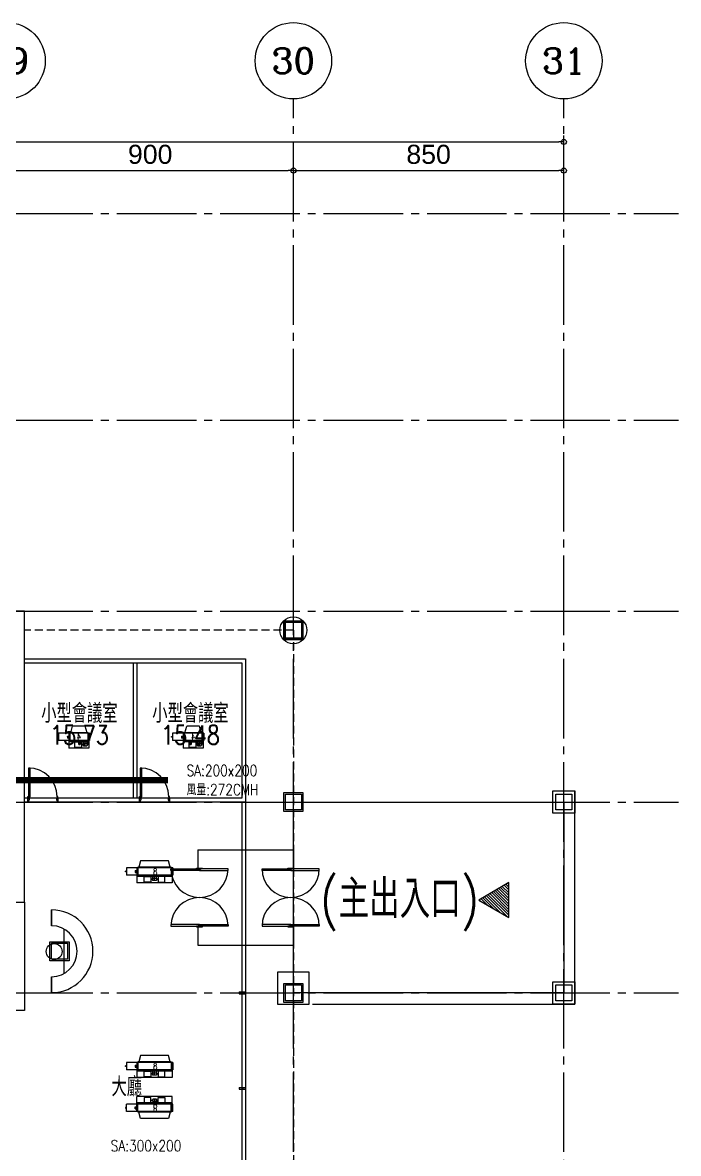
# Model space of a CAD drawing. Extents: x -18489 to 195597, y -1599 to 112111.
# Drawn here: x 25309 to 27370, y 16446 to 20000 of the extents above; entities that cross this region are included whole.
import ezdxf
from ezdxf.enums import TextEntityAlignment as Align

# ---------------------------------------------------------------- set-up
doc = ezdxf.new("R2010")
doc.units = 0
doc.header["$LTSCALE"] = 100
doc.linetypes.add('X-N-FAB-L10$0$COL-CEN-LIN', pattern=[3.25, 2.5, -0.25, 0.25, -0.25])
doc.linetypes.add('X-N-FAB-L10$0$HIDDEN', pattern=[0.375, 0.25, -0.125])
doc.layers.add('188K-SM-03-F10-MECH-EQ-Y2257103$0$0-AHU-SA', color=5, linetype='Continuous', lineweight=0)
for name, color, linetype in [('188K-SM-03-F10-MECH-EQ-Y2257103$0$00_AC_01_設備', 2, 'Continuous'), ('188K-SM-03-F10-MECH-EQ-Y2257103$0$M-DETL-03', 3, 'Continuous'), ('X-N-FAB-L10$0$0-MC', 8, 'Continuous'), ('X-N-FAB-L10$0$0-NC', 8, 'Continuous'), ('X-N-FAB-L10$0$08', 8, 'Continuous'), ('X-N-FAB-L10$0$A-BLOCK', 8, 'Continuous'), ('X-N-FAB-L10$0$A-WALL-IN', 8, 'Continuous'), ('X-N-FAB-L10$0$BLOCK', 8, 'Continuous'), ('X-N-FAB-L10$0$CCL', 8, 'X-N-FAB-L10$0$COL-CEN-LIN'), ('X-N-FAB-L10$0$COL-S', 8, 'Continuous'), ('X-N-FAB-L10$0$DIM', 8, 'Continuous'), ('X-N-FAB-L10$0$DOOR', 8, 'Continuous'), ('X-N-FAB-L10$0$TXT-CODE', 8, 'Continuous'), ('X-N-FAB-L10$0$WALL-RC', 8, 'Continuous'), ('X-N-FAB-L10$0$WIN-S', 8, 'Continuous')]:
    doc.layers.add(name, color=color, linetype=linetype)
doc.styles.add('188K-SM-03-F10-MECH-EQ-Y2257103$0$CHINESET', font='simplex.shx', dxfattribs={"width": 0.8, "bigfont": 'chineset.shx'})
doc.styles.add('188K-SM-03-F10-MECH-EQ-Y2257103$0$STDTEXT', font='complex.shx', dxfattribs={"bigfont": 'chineset.shx'})
doc.styles.add('X-N-FAB-L10$0$CHINA', font='simplex.shx', dxfattribs={"width": 0.75, "bigfont": 'chineset.shx'})
doc.styles.add('X-N-FAB-L10$0$COL-NUM', font='romanc')
doc.styles.add('X-N-FAB-L10$0$DimStyUse', font='romans.shx', dxfattribs={"width": 0.7})
doc.styles.add('X-N-FAB-L10$0$Gen-Text', font='arial.ttf', dxfattribs={"height": 2.5})
doc.dimstyles.new('X-N-FAB-L10$0$cirl', dxfattribs={"dimtxt": 200, "dimasz": 50, "dimexe": 50, "dimexo": 0, "dimgap": 20, "dimtad": 1, "dimdsep": 46, "dimtxsty": 'X-N-FAB-L10$0$DimStyUse', "dimblk": 'X-N-FAB-L10$0$_Origin', "dimcen": 10, "dimdle": 50, "dimclrt": 2, "dimazin": 0, "dimtfac": 1, "dimtix": 1, "dimtmove": 2, "dimatfit": 3, "dimfxl": 10, "dimtolj": 1, "dimarcsym": 0})

# ---------------------------------------------------------------- blocks, each defined once
blk = doc.blocks.new('188K-SM-03-F10-MECH-EQ-Y2257103$0$00_AC_FC_800')
at = {"layer": '188K-SM-03-F10-MECH-EQ-Y2257103$0$00_AC_01_設備'}
h = blk.add_hatch(dxfattribs=at)
h.set_pattern_fill('ANSI31', color=3, scale=0.01, angle=45, style=0)
h.set_pattern_definition([(270.00000491, (-14689.678363, 2532.36405), (-0.03175, -2.72e-09), [])])
h.paths.add_polyline_path([(59.1, -36.9), (58.4, -36.9), (58.4, -36.7), (59.1, -36.7)])
at = {"layer": '188K-SM-03-F10-MECH-EQ-Y2257103$0$00_AC_01_設備', "color": 3}
for p, q in [((-57.8, -22), (88.2, -22)), ((-57.8, -22), (-57.8, -45)), ((-55.5, -22), (-55.5, -69)), ((-52.5, -20), (52.5, -20)), ((-52.5, -22), (-52.5, -20)), ((-52.5, -22), (-52.5, -45)), ((52.5, -22), (52.5, -20)), ((52.5, -22), (52.5, -45)), ((55.5, -22), (55.5, -69)), ((60.5, -30.5), (55.5, -30.5)), ((60.5, -30.5), (55.5, -30.5)), ((60.5, -30.5), (55.5, -30.5)), ((57.3, -32.4), (55.5, -31.3)), ((57.1, -32.9), (55.5, -32)), ((57, -33.2), (55.5, -33.2)), ((57, -33.8), (55.5, -33.8)), ((57.1, -34.1), (55.5, -35)), ((57.3, -34.6), (55.5, -35.7)), ((57.5, -32), (57.5, -35)), ((60.5, -32), (57.5, -32)), ((60.5, -35), (57.5, -35)), ((58.4, -35), (58.4, -36.7)), ((58.5, -35), (58.5, -36.6)), ((59, -35), (59, -36.6)), ((59.1, -35), (59.1, -36.7)), ((59.8, -32), (59.8, -30.5)), ((59.8, -32), (59.8, -35)), ((59.8, -35), (59.8, -36.5)), ((60.5, -30.5), (60.5, -36.5)), ((60.5, -30.5), (60.5, -36.5)), ((60.5, -30.5), (60.5, -36.5)), ((60.5, -30.5), (60.5, -36.5)), ((88.2, -22), (88.2, -45)), ((88.2, -32.7), (91.2, -32.7)), ((88.2, -34.3), (91.2, -34.3)), ((-57.8, -45), (88.2, -45)), ((-55.5, -49), (55.5, -49)), ((-55.5, -69), (55.5, -69)), ((-32.5, -49), (-11.3, -49)), ((-32.5, -66.7), (-32.5, -49)), ((-11.3, -66.7), (-32.5, -66.7)), ((-11.3, -49), (-11.3, -66.7)), ((-11.3, -57.2), (-11.3, -57.7)), ((-6.2, -57.2), (-11.3, -57.2)), ((-11.3, -57.7), (-6.2, -57.7)), ((-5.7, -54.6), (-6.2, -54.6)), ((-6.2, -54.6), (-6.2, -60.5)), ((-6.2, -60.5), (-5.7, -60.5)), ((-5.7, -54.2), (-5.7, -49)), ((-5.7, -54.2), (-5.7, -60.9)), ((-5.7, -57.7), (-5.7, -57.2)), ((5.3, -53.8), (-5.3, -53.8)), ((-5.3, -61.3), (5.3, -61.3)), ((-0.2, -61.3), (-0.2, -49)), ((0.2, -61.3), (0.2, -49)), ((5.7, -54.2), (5.7, -49)), ((5.7, -60.9), (5.7, -54.2)), ((5.7, -54.6), (6.2, -54.6)), ((5.7, -57.7), (5.7, -57.2)), ((6.2, -60.5), (5.7, -60.5)), ((6.2, -54.6), (6.2, -60.5)), ((6.2, -57.2), (11.3, -57.2)), ((11.3, -57.7), (6.2, -57.7)), ((32.5, -49), (11.3, -49)), ((11.3, -49), (11.3, -66.7)), ((11.3, -57.2), (11.3, -57.7)), ((11.3, -66.7), (32.5, -66.7)), ((32.5, -66.7), (32.5, -49)), ((60.5, -36.5), (55.5, -36.5)), ((60.5, -36.5), (55.5, -36.5)), ((60.5, -36.5), (55.5, -36.5)), ((58.4, -36.6), (59.1, -36.6)), ((58.4, -36.7), (59.1, -36.7))]:
    blk.add_line(p, q, dxfattribs=at)
for points in [[(-49.4, -20), (-43.8, 0), (43.8, 0), (49.4, -20)], [(-53.4, -24.5), (-54.6, -24.5)], [(-54, -23.9), (-54, -25.1)], [(54.6, -24.5), (53.4, -24.5)], [(54, -23.9), (54, -25.1)], [(-53.4, -42.5), (-54.6, -42.5)], [(-54, -41.9), (-54, -43.1)], [(54.6, -42.5), (53.4, -42.5)], [(54, -41.9), (54, -43.1)]]:
    blk.add_lwpolyline(points, dxfattribs=at)
for points in [[(88.2, -34.5), (91.2, -34.5), (91.2, -32.5), (88.2, -32.5)], [(58.4, -36.7), (58.4, -36.9), (59.1, -36.9), (59.1, -36.7)]]:
    blk.add_lwpolyline(points, close=True, dxfattribs=at)
for centre in [(-54, -29.3), (54, -29.3), (-54, -37.7), (54, -37.7)]:
    blk.add_circle(centre, 0.2, dxfattribs=at)
for centre, radius, start, end in [((59.5, -33.5), 2.5, 143.1301, 216.8699), ((55.7, -33.5), 2.5, 323.1301, 36.8699), ((-5.3, -54.2), 0.405, 90, 180), ((-5.3, -60.9), 0.405, 180, 270), ((5.3, -54.2), 0.405, 0, 90), ((5.3, -60.9), 0.405, 270, 0)]:
    blk.add_arc(centre, radius, start, end, dxfattribs=at)
at = {"layer": '188K-SM-03-F10-MECH-EQ-Y2257103$0$00_AC_01_設備', "color": 3, "insert": (-8.9, -23.7, 0), "char_height": 20, "attachment_point": 1, "rotation": 0, "style": '188K-SM-03-F10-MECH-EQ-Y2257103$0$CHINESET'}
blk.add_mtext_dynamic_manual_height_columns('8', width=135.411, gutter_width=500, heights=[0], dxfattribs=at)
blk = doc.blocks.new('188K-SM-03-F10-MECH-EQ-Y2257103$0$00_AC_FC_400')
at = {"layer": '188K-SM-03-F10-MECH-EQ-Y2257103$0$00_AC_01_設備', "color": 1}
for p, q in [((-25.5, -20), (-19.9, 0)), ((-19.9, 0), (19.9, 0)), ((25.5, -20), (19.9, 0)), ((-33.6, -22), (64.4, -22)), ((-33.6, -22), (-33.6, -45)), ((-31.3, -22), (-31.3, -69)), ((-28.3, -20), (28.2, -20)), ((-28.3, -22), (-28.3, -20)), ((-28.3, -22), (-28.3, -45)), ((28.2, -22), (28.2, -20)), ((28.2, -22), (28.2, -45)), ((31.2, -22), (31.2, -69)), ((36.2, -30.5), (31.2, -30.5)), ((36.2, -30.5), (31.2, -30.5)), ((36.2, -30.5), (31.2, -30.5)), ((33, -32.4), (31.2, -31.3)), ((32.8, -32.9), (31.2, -32)), ((32.8, -33.2), (31.2, -33.2)), ((32.8, -33.8), (31.2, -33.8)), ((32.8, -34.1), (31.2, -35)), ((33, -34.6), (31.2, -35.7)), ((33.2, -32), (33.2, -35)), ((36.2, -32), (33.2, -32)), ((36.2, -35), (33.2, -35)), ((34.1, -35), (34.1, -36.7)), ((34.2, -35), (34.2, -36.6)), ((34.8, -35), (34.8, -36.6)), ((34.9, -35), (34.9, -36.7)), ((35.5, -32), (35.5, -30.5)), ((35.5, -32), (35.5, -35)), ((35.5, -35), (35.5, -36.5)), ((36.2, -30.5), (36.2, -36.5)), ((36.2, -30.5), (36.2, -36.5)), ((36.2, -30.5), (36.2, -36.5)), ((36.2, -30.5), (36.2, -36.5)), ((64.4, -22), (64.4, -45)), ((64.4, -32.7), (67.4, -32.7)), ((64.4, -34.3), (67.4, -34.3)), ((-33.6, -45), (64.4, -45)), ((-31.3, -49), (31.2, -49)), ((-31.3, -69), (31.2, -69)), ((-25.5, -54.6), (-26, -54.6)), ((-26, -54.6), (-26, -60.5)), ((-26, -60.5), (-25.5, -60.5)), ((-25.5, -54.2), (-25.5, -49)), ((-25.5, -60.9), (-25.5, -54.2)), ((-25.5, -57.7), (-25.5, -57.2)), ((-25.1, -53.8), (-14.4, -53.8)), ((-14.4, -61.3), (-25.1, -61.3)), ((-19.9, -61.3), (-19.9, -49)), ((-19.6, -61.3), (-19.6, -49)), ((-14, -54.2), (-14, -49)), ((-14, -54.2), (-14, -60.9)), ((-14, -54.6), (-13.5, -54.6)), ((-14, -57.7), (-14, -57.2)), ((-13.5, -60.5), (-14, -60.5)), ((-13.5, -54.6), (-13.5, -60.5)), ((-13.5, -57.2), (-8.5, -57.2)), ((-8.5, -57.7), (-13.5, -57.7)), ((12.7, -49), (-8.5, -49)), ((-8.5, -49), (-8.5, -66.7)), ((-8.5, -57.2), (-8.5, -57.7)), ((-8.5, -66.7), (12.7, -66.7)), ((12.7, -66.7), (12.7, -49)), ((36.2, -36.5), (31.2, -36.5)), ((36.2, -36.5), (31.2, -36.5)), ((36.2, -36.5), (31.2, -36.5)), ((34.1, -36.6), (34.9, -36.6)), ((34.1, -36.7), (34.9, -36.7))]:
    blk.add_line(p, q, dxfattribs=at)
at = {"layer": '188K-SM-03-F10-MECH-EQ-Y2257103$0$00_AC_01_設備', "color": 1, "const_width": 0.1}
for points in [[(-29.1, -24.5), (-30.4, -24.5)], [(-29.8, -23.9), (-29.8, -25.1)], [(30.4, -24.5), (29.1, -24.5)], [(29.7, -23.9), (29.7, -25.1)], [(-29.1, -42.5), (-30.4, -42.5)], [(-29.8, -41.9), (-29.8, -43.1)], [(30.4, -42.5), (29.1, -42.5)], [(29.7, -41.9), (29.7, -43.1)]]:
    blk.add_lwpolyline(points, dxfattribs=at)
at = {"layer": '188K-SM-03-F10-MECH-EQ-Y2257103$0$00_AC_01_設備', "color": 1}
for points in [[(64.4, -34.5), (67.4, -34.5), (67.4, -32.5), (64.4, -32.5)], [(34.1, -36.7), (34.1, -36.9), (34.9, -36.9), (34.9, -36.7)]]:
    blk.add_lwpolyline(points, close=True, dxfattribs=at)
for centre in [(-29.8, -29.3), (29.7, -29.3), (-29.8, -37.7), (29.7, -37.7)]:
    blk.add_circle(centre, 0.2, dxfattribs=at)
for centre, radius, start, end in [((35.2, -33.5), 2.5, 143.1301, 216.8699), ((31.4, -33.5), 2.5, 323.1301, 36.8699), ((-25.1, -54.2), 0.405, 90, 180), ((-25.1, -60.9), 0.405, 180, 270), ((-14.4, -54.2), 0.405, 0, 90), ((-14.4, -60.9), 0.405, 270, 0)]:
    blk.add_arc(centre, radius, start, end, dxfattribs=at)
at = {"layer": '188K-SM-03-F10-MECH-EQ-Y2257103$0$00_AC_01_設備', "color": 1, "insert": (-6.9, -23.2, 0), "char_height": 20, "attachment_point": 1, "style": '188K-SM-03-F10-MECH-EQ-Y2257103$0$CHINESET'}
blk.add_mtext_dynamic_manual_height_columns('4', width=135.411, gutter_width=500, heights=[0], dxfattribs=at)
blk = doc.blocks.new('188K-SM-03-F10-MECH-EQ-Y2257103')
at = {"layer": '188K-SM-03-F10-MECH-EQ-Y2257103$0$0-AHU-SA', "const_width": 20}
blk.add_lwpolyline([(24790.1, 17296.2), (24790.1, 17618.5), (25765.6, 17618.5)], dxfattribs=at)
at = {"layer": '188K-SM-03-F10-MECH-EQ-Y2257103$0$00_AC_01_設備', "xscale": -1}
for p in [(25485.9, 17788), (25844.7, 17788)]:
    blk.add_blockref('188K-SM-03-F10-MECH-EQ-Y2257103$0$00_AC_FC_400', p, dxfattribs=at)
at = {"layer": '188K-SM-03-F10-MECH-EQ-Y2257103$0$00_AC_01_設備', "xscale": -1, "rotation": 359.9999999999986}
for p in [(25723.7, 17364.9, 0.5), (25723.7, 16753, 0.5)]:
    blk.add_blockref('188K-SM-03-F10-MECH-EQ-Y2257103$0$00_AC_FC_800', p, dxfattribs=at)
at = {"layer": '188K-SM-03-F10-MECH-EQ-Y2257103$0$00_AC_01_設備', "rotation": 180.0000000000014}
blk.add_blockref('188K-SM-03-F10-MECH-EQ-Y2257103$0$00_AC_FC_800', (25723.7, 16555, 0.5), dxfattribs=at)
at = {"layer": '188K-SM-03-F10-MECH-EQ-Y2257103$0$M-DETL-03', "color": 1, "style": '188K-SM-03-F10-MECH-EQ-Y2257103$0$STDTEXT', "width": 0.8}
for s, p in [('SA:200x200', (25824.3, 17631.5)), ('風量:272CMH', (25824.3, 17571.5)), ('SA:300x200', (25585.9, 16452.2))]:
    blk.add_text(s, height=35, dxfattribs=at).set_placement(p)
blk = doc.blocks.new('X-N-FAB-L10$0$_Origin')
at = {"color": 0, "linetype": 'ByBlock', "lineweight": -2}
blk.add_line((0, 0), (-1, 0), dxfattribs=at)
blk.add_circle((0, 0), 0.5, dxfattribs=at)
blk = doc.blocks.new('*D2518')
at = {"layer": 'DefPoints', "color": 0, "transparency": 16777216}
for p in [(0, 9025), (-26950, 8935), (0, 8935)]:
    blk.add_point(p, dxfattribs=at)
at = {"layer": 'X-N-FAB-L10$0$DIM', "color": 0, "lineweight": -2, "transparency": 16777216}
for p, q in [((-26950, 8935), (-26950, 9045)), ((0, 8935), (0, 9045)), ((-26934, 9025), (-16, 9025))]:
    blk.add_line(p, q, dxfattribs=at)
at = {"layer": 'X-N-FAB-L10$0$DIM', "color": 0, "lineweight": -2, "transparency": 16777216, "xscale": 16, "yscale": 16, "zscale": 16, "rotation": 180}
blk.add_blockref('X-N-FAB-L10$0$_Origin', (-26950, 9025), dxfattribs=at)
at = {"layer": 'X-N-FAB-L10$0$DIM', "color": 0, "lineweight": -2, "transparency": 16777216, "xscale": 16, "yscale": 16, "zscale": 16}
blk.add_blockref('X-N-FAB-L10$0$_Origin', (0, 9025), dxfattribs=at)
at = {"layer": 'X-N-FAB-L10$0$DIM', "color": 2, "transparency": 16777216, "insert": (-13475, 9075.6), "char_height": 2.5, "attachment_point": 5, "style": 'X-N-FAB-L10$0$Gen-Text'}
blk.add_mtext('\\A1;{\\H24x;26950}', dxfattribs=at)
blk = doc.blocks.new('X-N-FAB-L10$0$cn-y')
at = {"layer": 'X-N-FAB-L10$0$0-MC'}
blk.add_circle((-50, 0), 50, dxfattribs=at)
at = {"layer": 'X-N-FAB-L10$0$0-NC', "style": 'X-N-FAB-L10$0$COL-NUM'}
blk.add_attdef('GRID-Y', text='', height=50, dxfattribs=at).set_placement((-50, 0), align=Align.MIDDLE_CENTER)
blk = doc.blocks.new('*D2501')
at = {"layer": 'DefPoints', "color": 0, "transparency": 16777216}
for p in [(-850, 8935), (-1750, 8845), (-850, 8845)]:
    blk.add_point(p, dxfattribs=at)
at = {"layer": 'X-N-FAB-L10$0$DIM', "color": 0, "lineweight": -2, "transparency": 16777216}
for p, q in [((-1750, 8845), (-1750, 8955)), ((-1734, 8935), (-866, 8935)), ((-850, 8845), (-850, 8955))]:
    blk.add_line(p, q, dxfattribs=at)
at = {"layer": 'X-N-FAB-L10$0$DIM', "color": 0, "lineweight": -2, "transparency": 16777216, "xscale": 16, "yscale": 16, "zscale": 16, "rotation": 180}
blk.add_blockref('X-N-FAB-L10$0$_Origin', (-1750, 8935), dxfattribs=at)
at = {"layer": 'X-N-FAB-L10$0$DIM', "color": 0, "lineweight": -2, "transparency": 16777216, "xscale": 16, "yscale": 16, "zscale": 16}
blk.add_blockref('X-N-FAB-L10$0$_Origin', (-850, 8935), dxfattribs=at)
at = {"layer": 'X-N-FAB-L10$0$DIM', "color": 2, "transparency": 16777216, "insert": (-1300, 8985.6), "char_height": 2.5, "attachment_point": 5, "style": 'X-N-FAB-L10$0$Gen-Text'}
blk.add_mtext('\\A1;{\\H24x;900}', dxfattribs=at)
blk = doc.blocks.new('*D2502')
at = {"layer": 'DefPoints', "color": 0, "transparency": 16777216}
for p in [(0, 8935), (-850, 8845), (0, 8845)]:
    blk.add_point(p, dxfattribs=at)
at = {"layer": 'X-N-FAB-L10$0$DIM', "color": 0, "lineweight": -2, "transparency": 16777216}
for p, q in [((-850, 8845), (-850, 8955)), ((-834, 8935), (-16, 8935)), ((0, 8845), (0, 8955))]:
    blk.add_line(p, q, dxfattribs=at)
at = {"layer": 'X-N-FAB-L10$0$DIM', "color": 0, "lineweight": -2, "transparency": 16777216, "xscale": 16, "yscale": 16, "zscale": 16, "rotation": 180}
blk.add_blockref('X-N-FAB-L10$0$_Origin', (-850, 8935), dxfattribs=at)
at = {"layer": 'X-N-FAB-L10$0$DIM', "color": 0, "lineweight": -2, "transparency": 16777216, "xscale": 16, "yscale": 16, "zscale": 16}
blk.add_blockref('X-N-FAB-L10$0$_Origin', (0, 8935), dxfattribs=at)
at = {"layer": 'X-N-FAB-L10$0$DIM', "color": 2, "transparency": 16777216, "insert": (-425, 8985.6), "char_height": 2.5, "attachment_point": 5, "style": 'X-N-FAB-L10$0$Gen-Text'}
blk.add_mtext('\\A1;{\\H24x;850}', dxfattribs=at)
blk = doc.blocks.new('X-N-FAB-L10$0$A$C467ba2ca')
at = {"layer": 'X-N-FAB-L10$0$CCL'}
for p, q in [((-850, 0), (-850, 9160)), ((0, 0), (0, 9160)), ((-27730, 8800), (360, 8800)), ((-27730, 8150), (360, 8150)), ((-27730, 7550), (360, 7550)), ((-27730, 6950), (360, 6950)), ((-27730, 6350), (360, 6350))]:
    blk.add_line(p, q, dxfattribs=at)
at = {"layer": 'X-N-FAB-L10$0$COL-S'}
for points in [[(-880, 7520), (-820, 7520), (-820, 7460), (-880, 7460)], [(-875, 7515), (-825, 7515), (-825, 7465), (-875, 7465)], [(-880, 6980), (-820, 6980), (-820, 6920), (-880, 6920)], [(-875, 6975), (-825, 6975), (-825, 6925), (-875, 6925)], [(-35, 6985), (35, 6985), (35, 6915), (-35, 6915)], [(-25, 6975), (25, 6975), (25, 6925), (-25, 6925)], [(-880, 6380), (-820, 6380), (-820, 6320), (-880, 6320)], [(-875, 6375), (-825, 6375), (-825, 6325), (-875, 6325)], [(-35, 6385), (35, 6385), (35, 6315), (-35, 6315)], [(-25, 6375), (25, 6375), (25, 6325), (-25, 6325)]]:
    blk.add_lwpolyline(points, close=True, dxfattribs=at)
at = {"layer": 'X-N-FAB-L10$0$A-BLOCK'}
ref = blk.add_blockref('X-N-FAB-L10$0$cn-y', (-1630, 9280), dxfattribs=dict(at, xscale=2.399999999999997, yscale=2.399999999999997, zscale=2.399999999999997))
ref.add_attrib('GRID-Y', '29', dxfattribs={"layer": 'X-N-FAB-L10$0$0-NC', "height": 80, "style": 'X-N-FAB-L10$0$COL-NUM'}).set_placement((-1750, 9280), align=Align.MIDDLE_CENTER)
ref = blk.add_blockref('X-N-FAB-L10$0$cn-y', (-730, 9280), dxfattribs=dict(at, xscale=2.399999999999997, yscale=2.399999999999997, zscale=2.399999999999997))
ref.add_attrib('GRID-Y', '30', dxfattribs={"layer": 'X-N-FAB-L10$0$0-NC', "height": 80, "style": 'X-N-FAB-L10$0$COL-NUM'}).set_placement((-850, 9280), align=Align.MIDDLE_CENTER)
ref = blk.add_blockref('X-N-FAB-L10$0$cn-y', (120, 9280), dxfattribs=dict(at, xscale=2.399999999999997, yscale=2.399999999999997, zscale=2.399999999999997))
ref.add_attrib('GRID-Y', '31', dxfattribs={"layer": 'X-N-FAB-L10$0$0-NC', "height": 80, "style": 'X-N-FAB-L10$0$COL-NUM'}).set_placement((0, 9280), align=Align.MIDDLE_CENTER)
at = {"layer": 'X-N-FAB-L10$0$DIM'}
for base, p1, p2, picture, middle in [((0, 9025), (-26950, 8935), (0, 8935), '*D2518', (-13475, 9075.634)), ((-850, 8935), (-1750, 8845), (-850, 8845), '*D2501', (-1300, 8985.634)), ((0, 8935), (-850, 8845), (0, 8845), '*D2502', (-425, 8985.634))]:
    dim = blk.add_linear_dim(base=base, p1=p1, p2=p2, text='{\\H24x;<>}', dimstyle='X-N-FAB-L10$0$cirl', override={"dimtxt": 60, "dimasz": 16, "dimexe": 20, "dimgap": 20, "dimtxsty": 'X-N-FAB-L10$0$Gen-Text'}, dxfattribs=at)
    dim.commit()
    dim.dimension.update_dxf_attribs({"geometry": picture, "text_midpoint": middle})
blk = doc.blocks.new('X-N-FAB-L10')
at = {"layer": 'X-N-FAB-L10$0$08', "linetype": 'X-N-FAB-L10$0$HIDDEN'}
blk.add_line((26160, 18090), (26160, 15798), dxfattribs=at)
at = {"layer": 'X-N-FAB-L10$0$08'}
for p, q in [((27045, 16915), (27045, 17585)), ((26799.931, 17275.16), (26836.913, 17238.178)), ((26805.494, 17278.436), (26836.913, 17247.017)), ((26811.057, 17281.712), (26836.913, 17255.855)), ((26816.62, 17284.988), (26836.913, 17264.694)), ((26822.183, 17288.264), (26836.913, 17273.533)), ((26827.746, 17291.539), (26836.913, 17282.372)), ((26833.309, 17294.815), (26836.913, 17291.211)), ((26744.302, 17242.401), (26748.504, 17238.198)), ((26749.865, 17245.677), (26769.718, 17225.824)), ((26755.428, 17248.953), (26790.931, 17213.449)), ((26760.991, 17252.228), (26812.145, 17201.075)), ((26766.554, 17255.504), (26833.358, 17188.7)), ((26772.117, 17258.78), (26836.913, 17193.984)), ((26777.679, 17262.056), (26836.913, 17202.822)), ((26783.242, 17265.332), (26836.913, 17211.661)), ((26788.805, 17268.608), (26836.913, 17220.5)), ((26794.368, 17271.884), (26836.913, 17229.339)), ((26220, 16915), (27045, 16915))]:
    blk.add_line(p, q, dxfattribs=at)
at = {"layer": 'X-N-FAB-L10$0$08', "extrusion": (0, 0, -1)}
for p, q in [((26836.913, 17296.938), (26742.808, 17241.521)), ((26836.913, 17186.626), (26836.913, 17296.938)), ((26742.808, 17241.521), (26836.913, 17186.626))]:
    blk.add_line(p, q, dxfattribs=at)
at = {"layer": 'X-N-FAB-L10$0$08', "color": 8, "linetype": 'Continuous'}
for p, q in [((25400, 17211), (25400, 17161)), ((25400, 17001), (25400, 16951))]:
    blk.add_line(p, q, dxfattribs=at)
at = {"layer": 'X-N-FAB-L10$0$08', "color": 8}
for p, q in [((25400, 17161), (25400, 17211)), ((25440, 17011.718), (25440, 17150.282)), ((25395, 17111), (25455, 17111)), ((25395, 17051), (25395, 17111)), ((25400, 17106), (25450, 17106)), ((25400, 17056), (25400, 17106)), ((25450, 17106), (25450, 17056)), ((25455, 17111), (25455, 17051)), ((25455, 17051), (25395, 17051)), ((25450, 17056), (25400, 17056)), ((25400, 16951), (25400, 17001))]:
    blk.add_line(p, q, dxfattribs=at)
at = {"layer": 'X-N-FAB-L10$0$08'}
for points in [[(26131.5, 18118.5), (26188.5, 18118.5), (26188.5, 18061.5), (26131.5, 18061.5)], [(26135, 18115), (26185, 18115), (26185, 18065), (26135, 18065)], [(27045, 17515), (26975, 17515), (26975, 17585), (27045, 17585)], [(26985, 17575), (27035, 17575), (27035, 17525), (26985, 17525)], [(26160, 17550), (27010, 17550), (27010, 16950), (26160, 16950)], [(26210, 17015), (26110, 17015), (26110, 16915), (26210, 16915)], [(27045, 16915), (26975, 16915), (26975, 16985), (27045, 16985)], [(26985, 16975), (27035, 16975), (27035, 16925), (26985, 16925)]]:
    blk.add_lwpolyline(points, close=True, dxfattribs=at)
at = {"layer": 'X-N-FAB-L10$0$08', "linetype": 'X-N-FAB-L10$0$HIDDEN'}
blk.add_lwpolyline([(26160, 18090), (25315, 18090)], dxfattribs=at)
at = {"layer": 'X-N-FAB-L10$0$08'}
blk.add_circle((26160, 18090), 42.5, dxfattribs=at)
blk.add_circle((26160, 18090), 42.5, dxfattribs=at)
at = {"layer": 'X-N-FAB-L10$0$08', "color": 8}
blk.add_circle((25408.062, 17079.977), 25, dxfattribs=at)
for radius in [130, 80]:
    blk.add_arc((25400, 17081), radius, 270, 90, dxfattribs=at)
at = {"layer": 'X-N-FAB-L10$0$A-WALL-IN', "color": 8}
for p, q in [((25315, 18000), (26010, 18000)), ((25315, 17988), (25998, 17988)), ((25656, 17988), (25656, 17562)), ((25668, 17988), (25668, 17562)), ((25998, 17988), (25998, 17562)), ((26010, 18000), (26010, 17550)), ((25998, 17562), (25315, 17562)), ((26010, 17550), (25315, 17550)), ((25998, 17550), (25998, 15807)), ((26010, 17550), (26010, 15807)), ((25315, 17235), (25315, 16895)), ((25315, 16895), (24405, 16895))]:
    blk.add_line(p, q, dxfattribs=at)
at = {"layer": 'X-N-FAB-L10$0$COL-S', "color": 8}
for p, q in [((26130, 18120), (26190, 18120)), ((26130, 18060), (26130, 18120)), ((26135, 18115), (26185, 18115)), ((26135, 18065), (26135, 18115)), ((26185, 18115), (26185, 18065)), ((26190, 18120), (26190, 18060)), ((26190, 18060), (26130, 18060)), ((26185, 18065), (26135, 18065)), ((26130, 17580), (26190, 17580)), ((26130, 17520), (26130, 17580)), ((26135, 17575), (26185, 17575)), ((26135, 17525), (26135, 17575)), ((26185, 17575), (26185, 17525)), ((26190, 17580), (26190, 17520)), ((26975, 17585), (27045, 17585)), ((26975, 17515), (26975, 17585)), ((26985, 17575), (27035, 17575)), ((26985, 17525), (26985, 17575)), ((27035, 17575), (27035, 17525)), ((27045, 17585), (27045, 17515)), ((26185, 17525), (26135, 17525)), ((27035, 17525), (26985, 17525)), ((26190, 17520), (26130, 17520)), ((27045, 17515), (26975, 17515)), ((26130, 16980), (26190, 16980)), ((26130, 16920), (26130, 16980)), ((26135, 16975), (26185, 16975)), ((26135, 16925), (26135, 16975)), ((26185, 16975), (26185, 16925)), ((26190, 16980), (26190, 16920)), ((26190, 16920), (26130, 16920)), ((26185, 16925), (26135, 16925))]:
    blk.add_line(p, q, dxfattribs=at)
at = {"layer": 'X-N-FAB-L10$0$DOOR', "color": 8}
for p, q in [((25327.5, 17656.654), (25327.5, 17566.75)), ((25332.5, 17656.654), (25327.5, 17656.654)), ((25332.5, 17566.75), (25332.5, 17656.654)), ((25678.5, 17656.654), (25678.5, 17566.75)), ((25683.5, 17656.654), (25678.5, 17656.654)), ((25683.5, 17566.75), (25683.5, 17656.654)), ((25325, 17564.55), (25325, 17567.75)), ((25325, 17567.75), (25327.5, 17567.75)), ((25325, 17552.95), (25325, 17564.55)), ((25325, 17551.25), (25325, 17562.75)), ((25325, 17550.75), (25325, 17562.75)), ((25327.5, 17567.75), (25327.5, 17561.75)), ((25327.5, 17566.75), (25332.5, 17566.75)), ((25327.5, 17561.75), (25330, 17561.75)), ((25330, 17561.75), (25330, 17555.75)), ((25417.5, 17561.75), (25415, 17561.75)), ((25415, 17561.75), (25415, 17555.75)), ((25420, 17567.75), (25417.5, 17567.75)), ((25417.5, 17567.75), (25417.5, 17561.75)), ((25420, 17564.55), (25420, 17567.75)), ((25420, 17552.95), (25420, 17564.55)), ((25420, 17562.75), (25420, 17550.75)), ((25676, 17564.55), (25676, 17567.75)), ((25676, 17567.75), (25678.5, 17567.75)), ((25676, 17552.95), (25676, 17564.55)), ((25676, 17551.25), (25676, 17562.75)), ((25676, 17550.75), (25676, 17562.75)), ((25678.5, 17567.75), (25678.5, 17561.75)), ((25678.5, 17566.75), (25683.5, 17566.75)), ((25678.5, 17561.75), (25681, 17561.75)), ((25681, 17561.75), (25681, 17555.75)), ((25768.5, 17561.75), (25766, 17561.75)), ((25766, 17561.75), (25766, 17555.75)), ((25771, 17567.75), (25768.5, 17567.75)), ((25768.5, 17567.75), (25768.5, 17561.75)), ((25771, 17564.55), (25771, 17567.75)), ((25771, 17552.95), (25771, 17564.55)), ((25771, 17562.75), (25771, 17550.75)), ((25315, 17550), (25325, 17550)), ((25325, 17549.75), (25325, 17552.95)), ((25327.5, 17549.75), (25325, 17549.75)), ((25330, 17555.75), (25327.5, 17555.75)), ((25327.5, 17555.75), (25327.5, 17549.75)), ((25415, 17555.75), (25417.5, 17555.75)), ((25417.5, 17555.75), (25417.5, 17549.75)), ((25417.5, 17549.75), (25420, 17549.75)), ((25420, 17549.75), (25420, 17552.95)), ((25676, 17549.75), (25676, 17552.95)), ((25678.5, 17549.75), (25676, 17549.75)), ((25681, 17555.75), (25678.5, 17555.75)), ((25678.5, 17555.75), (25678.5, 17549.75)), ((25766, 17555.75), (25768.5, 17555.75)), ((25768.5, 17555.75), (25768.5, 17549.75)), ((25768.5, 17549.75), (25771, 17549.75)), ((25771, 17549.75), (25771, 17552.95))]:
    blk.add_line(p, q, dxfattribs=at)
at = {"layer": 'X-N-FAB-L10$0$DOOR'}
for p, q in [((25860, 17400), (26160, 17400)), ((25860, 17400), (25860, 17342.5)), ((26010, 17400), (26160, 17400)), ((26160, 17400), (26160, 17342.5)), ((25860, 17342.5), (25870, 17342.5)), ((26150, 17342.5), (26160, 17342.5)), ((25860, 17157.5), (25860, 17100)), ((25860, 17157.5), (25870, 17157.5)), ((26143, 17157.5), (26160, 17157.5)), ((26160, 17157.5), (26160, 17100)), ((25860, 17100), (26160, 17100)), ((26010, 17100), (26160, 17100))]:
    blk.add_line(p, q, dxfattribs=at)
for points in [[(25775.096, 17340), (25865, 17340), (25865, 17335), (25775.096, 17335)], [(25870.8, 17342.5), (25874, 17342.5), (25874, 17340), (25868, 17340), (25868, 17337.5), (25862, 17337.5), (25862, 17340), (25856, 17340), (25856, 17342.5), (25859.2, 17342.5)], [(25954.904, 17340), (25865, 17340), (25865, 17335), (25954.904, 17335)], [(26061.596, 17340), (26151.5, 17340), (26151.5, 17335), (26061.596, 17335)], [(26157.3, 17342.5), (26160.5, 17342.5), (26160.5, 17340), (26154.5, 17340), (26154.5, 17337.5), (26148.5, 17337.5), (26148.5, 17340), (26142.5, 17340), (26142.5, 17342.5), (26145.7, 17342.5)], [(26241.404, 17340), (26151.5, 17340), (26151.5, 17335), (26241.404, 17335)], [(25775.096, 17160), (25865, 17160), (25865, 17165), (25775.096, 17165)], [(25870.8, 17157.5), (25874, 17157.5), (25874, 17160), (25868, 17160), (25868, 17162.5), (25862, 17162.5), (25862, 17160), (25856, 17160), (25856, 17157.5), (25859.2, 17157.5)], [(25954.904, 17160), (25865, 17160), (25865, 17165), (25954.904, 17165)], [(26061.596, 17160), (26151.5, 17160), (26151.5, 17165), (26061.596, 17165)], [(26157.3, 17157.5), (26160.5, 17157.5), (26160.5, 17160), (26154.5, 17160), (26154.5, 17162.5), (26148.5, 17162.5), (26148.5, 17160), (26142.5, 17160), (26142.5, 17157.5), (26145.7, 17157.5)], [(26241.404, 17160), (26151.5, 17160), (26151.5, 17165), (26241.404, 17165)]]:
    blk.add_lwpolyline(points, close=True, dxfattribs=at)
at = {"layer": 'X-N-FAB-L10$0$DOOR', "color": 8}
for centre in [(25327.5, 17566.75), (25678.5, 17566.75)]:
    blk.add_arc(centre, 90, 0, 90, dxfattribs=at)
at = {"layer": 'X-N-FAB-L10$0$DOOR'}
for centre, start, end in [((25865, 17340), 180, 270), ((25865, 17340), 270, 0), ((26151.5, 17340), 180, 270), ((26151.5, 17340), 270, 0), ((25865, 17160), 90, 180), ((25865, 17160), 0, 90), ((26151.5, 17160), 90, 180), ((26151.5, 17160), 0, 90)]:
    blk.add_arc(centre, 90, start, end, dxfattribs=at)
at = {"layer": 'X-N-FAB-L10$0$WALL-RC'}
for p, q in [((25315, 18150), (24860, 18150)), ((25315, 17554.5), (25315, 18150)), ((25315, 17235), (25315, 17554.5)), ((24997.5, 17235), (25315, 17235))]:
    blk.add_line(p, q, dxfattribs=at)
at = {"layer": 'X-N-FAB-L10$0$WIN-S'}
for p, q in [((25989.1, 16953), (26010, 16953)), ((25989.1, 16953), (25989.1, 16947)), ((25989.1, 16947), (26010, 16947)), ((26001.1, 16953), (26001.1, 16947)), ((26008.1, 16953), (26008.1, 16947)), ((26010, 16953), (26010, 16947)), ((25989.1, 16653), (25989.1, 16647)), ((25989.1, 16653), (26010, 16653)), ((25989.1, 16647), (26010, 16647)), ((26001.1, 16653), (26001.1, 16647)), ((26008.1, 16653), (26008.1, 16647)), ((26010, 16653), (26010, 16647))]:
    blk.add_line(p, q, dxfattribs=at)
at = {"layer": 'X-N-FAB-L10$0$BLOCK'}
blk.add_blockref('X-N-FAB-L10$0$A$C467ba2ca', (27010, 10600), dxfattribs=at)
at = {"layer": 'X-N-FAB-L10$0$TXT-CODE', "color": 8, "style": 'X-N-FAB-L10$0$CHINA', "width": 0.8}
for s, height, p in [('小型會議室', 60, (25487.5, 17829)), ('小型會議室', 60, (25836.5, 17829)), ('15.73', 60, (25487.5, 17761)), ('15.48', 60, (25836.5, 17761)), ('(主出入口)', 120, (26494, 17245)), ('大廳', 60, (25636.429, 16655))]:
    blk.add_text(s, height=height, dxfattribs=at).set_placement(p, align=Align.MIDDLE_CENTER)

msp = doc.modelspace()

# ---------------------------------------------------------------- block references
msp.add_blockref('188K-SM-03-F10-MECH-EQ-Y2257103', (0, 0))

# ---------------------------------------------------------------- next in the draw order: block references
msp.add_blockref('X-N-FAB-L10', (0, 0))

doc.saveas('drawing.dxf')
